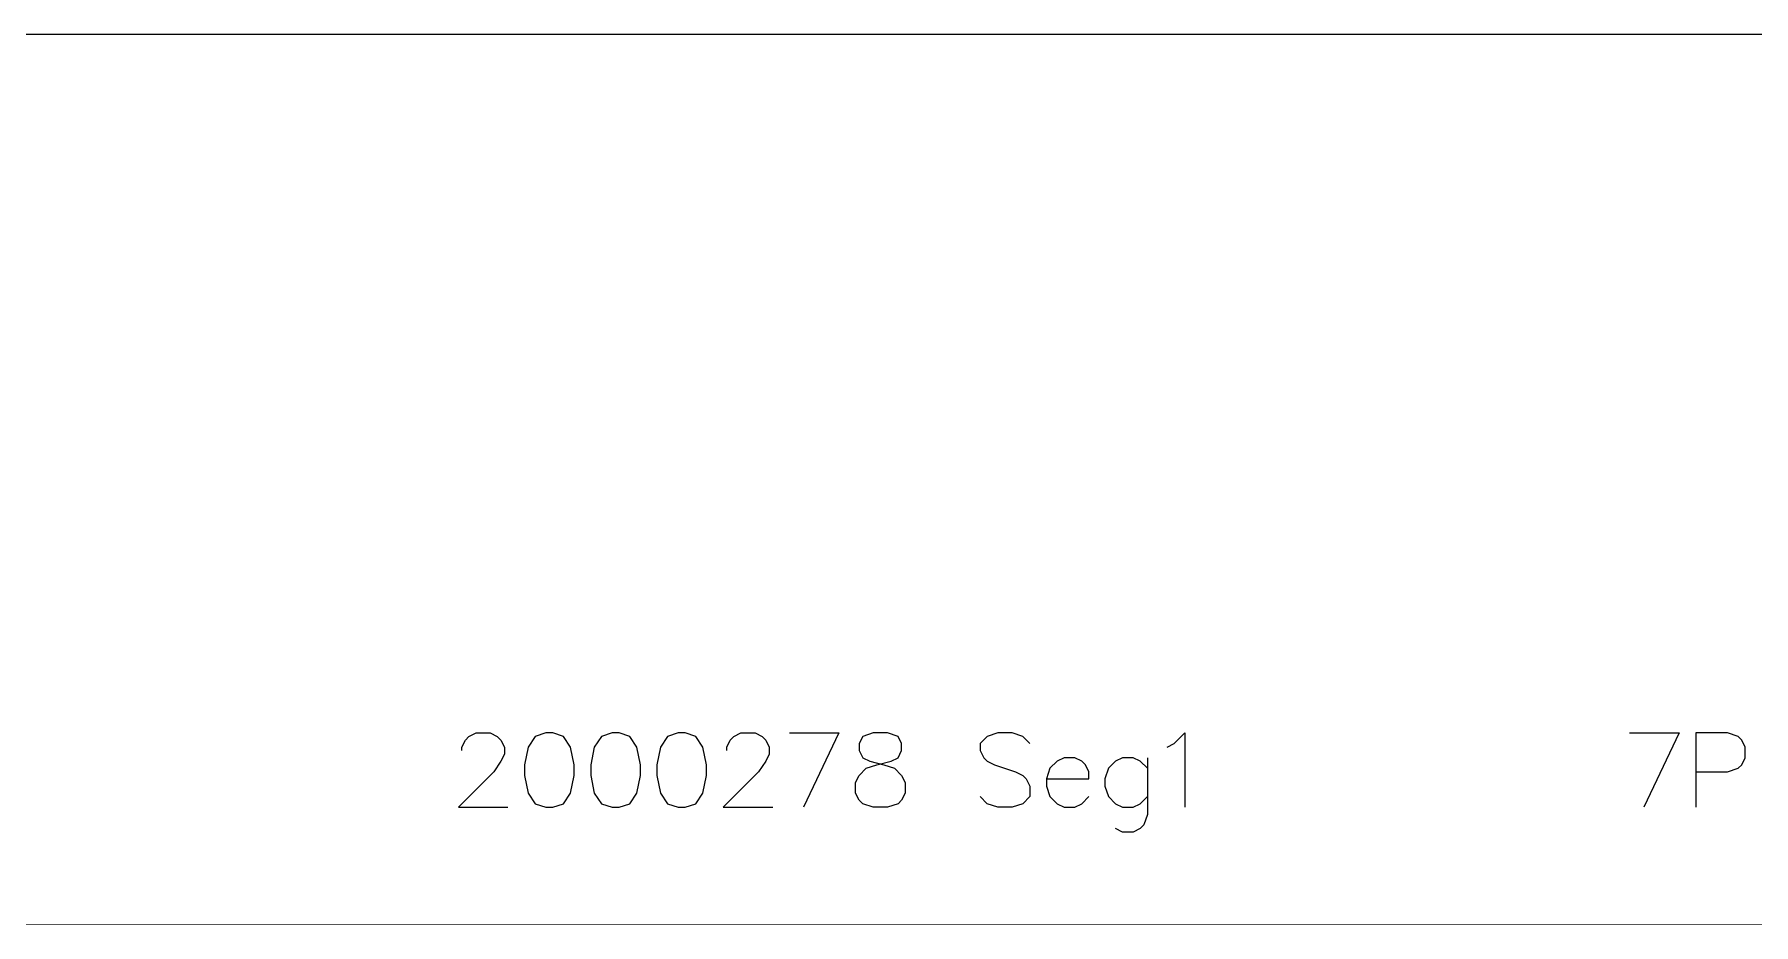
# Model space of a CAD drawing. Header units: millimetres. Extents: x 0 to 400, y 0 to 514.
# Drawn here: x 110.95 to 147.65, y 0 to 19 of the extents above; entities that cross this region are included whole.
import ezdxf

# ---------------------------------------------------------------- set-up
doc = ezdxf.new("R2010")
doc.units = ezdxf.units.MM
doc.layers.add('Mechanical10', color=56, linetype='Continuous')
doc.layers.add('TopLayer', color=1, linetype='Continuous')

msp = doc.modelspace()

# ---------------------------------------------------------------- linework, layer by layer
at = {"layer": 'Mechanical10', "const_width": 0.01}
msp.add_lwpolyline([(0, 0), (400, 0)], dxfattribs=at)
at = {"layer": 'TopLayer'}
for p, q in [((394, 19), (6, 19)), ((120.227, 4.012), (120.378, 4.088)), ((120.378, 4.088), (120.68, 4.088)), ((120.68, 4.088), (120.831, 4.012)), ((121.867, 4.088), (121.64, 4.012)), ((122.018, 4.088), (121.867, 4.088)), ((122.245, 4.012), (122.018, 4.088)), ((123.28, 4.088), (123.053, 4.012)), ((123.431, 4.088), (123.28, 4.088)), ((123.658, 4.012), (123.431, 4.088)), ((124.693, 4.088), (124.467, 4.012)), ((124.845, 4.088), (124.693, 4.088)), ((125.071, 4.012), (124.845, 4.088)), ((125.88, 4.012), (126.031, 4.088)), ((126.031, 4.088), (126.333, 4.088)), ((126.333, 4.088), (126.485, 4.012)), ((127.067, 4.088), (128.125, 4.088)), ((128.125, 4.088), (127.369, 2.5)), ((128.858, 4.088), (128.631, 4.012)), ((129.16, 4.088), (128.858, 4.088)), ((129.387, 4.012), (129.16, 4.088)), ((131.518, 4.088), (131.291, 4.012)), ((131.82, 4.088), (131.518, 4.088)), ((132.047, 4.012), (131.82, 4.088)), ((135.282, 3.861), (135.509, 4.088)), ((135.509, 4.088), (135.509, 2.5)), ((145, 4.088), (146.058, 4.088)), ((146.058, 4.088), (145.302, 2.5)), ((147.093, 4.088), (146.413, 4.088)), ((146.413, 4.088), (146.413, 2.5)), ((147.32, 4.012), (147.093, 4.088)), ((120.076, 3.785), (120.151, 3.936)), ((120.076, 3.71), (120.076, 3.785)), ((120.151, 3.936), (120.227, 4.012)), ((120.831, 4.012), (120.907, 3.936)), ((120.907, 3.936), (120.982, 3.785)), ((120.982, 3.785), (120.982, 3.634)), ((121.489, 3.785), (121.413, 3.407)), ((121.64, 4.012), (121.489, 3.785)), ((122.396, 3.785), (122.245, 4.012)), ((122.471, 3.407), (122.396, 3.785)), ((122.902, 3.785), (122.827, 3.407)), ((123.053, 4.012), (122.902, 3.785)), ((123.809, 3.785), (123.658, 4.012)), ((123.885, 3.407), (123.809, 3.785)), ((124.315, 3.785), (124.24, 3.407)), ((124.467, 4.012), (124.315, 3.785)), ((125.222, 3.785), (125.071, 4.012)), ((125.298, 3.407), (125.222, 3.785)), ((125.729, 3.785), (125.804, 3.936)), ((125.729, 3.71), (125.729, 3.785)), ((125.804, 3.936), (125.88, 4.012)), ((126.485, 4.012), (126.56, 3.936)), ((126.56, 3.936), (126.636, 3.785)), ((126.636, 3.785), (126.636, 3.634)), ((128.631, 4.012), (128.555, 3.861)), ((128.555, 3.861), (128.555, 3.71)), ((128.555, 3.71), (128.631, 3.559)), ((129.462, 3.861), (129.387, 4.012)), ((129.387, 3.559), (129.462, 3.71)), ((129.462, 3.71), (129.462, 3.861)), ((131.291, 4.012), (131.14, 3.861)), ((131.14, 3.861), (131.14, 3.71)), ((131.14, 3.71), (131.216, 3.559)), ((132.198, 3.861), (132.047, 4.012)), ((135.131, 3.785), (135.282, 3.861)), ((147.396, 3.936), (147.32, 4.012)), ((147.471, 3.785), (147.396, 3.936)), ((147.471, 3.559), (147.471, 3.785)), ((120.907, 3.483), (120.756, 3.256)), ((120.982, 3.634), (120.907, 3.483)), ((121.413, 3.407), (121.413, 3.181)), ((122.471, 3.181), (122.471, 3.407)), ((122.827, 3.407), (122.827, 3.181)), ((123.885, 3.181), (123.885, 3.407)), ((124.24, 3.407), (124.24, 3.181)), ((125.298, 3.181), (125.298, 3.407)), ((126.56, 3.483), (126.409, 3.256)), ((126.636, 3.634), (126.56, 3.483)), ((128.555, 3.181), (128.707, 3.332)), ((128.631, 3.559), (128.782, 3.483)), ((128.707, 3.332), (128.933, 3.407)), ((128.782, 3.483), (129.085, 3.407)), ((128.933, 3.407), (129.236, 3.483)), ((129.085, 3.407), (129.311, 3.332)), ((129.236, 3.483), (129.387, 3.559)), ((129.311, 3.332), (129.462, 3.181)), ((131.216, 3.559), (131.291, 3.483)), ((131.291, 3.483), (131.443, 3.407)), ((131.443, 3.407), (131.896, 3.256)), ((132.629, 3.332), (132.554, 3.105)), ((132.78, 3.483), (132.629, 3.332)), ((132.931, 3.559), (132.78, 3.483)), ((133.158, 3.559), (132.931, 3.559)), ((133.309, 3.483), (133.158, 3.559)), ((133.385, 3.407), (133.309, 3.483)), ((133.461, 3.256), (133.385, 3.407)), ((133.876, 3.332), (133.801, 3.105)), ((134.027, 3.483), (133.876, 3.332)), ((134.179, 3.559), (134.027, 3.483)), ((134.405, 3.559), (134.179, 3.559)), ((134.556, 3.483), (134.405, 3.559)), ((134.708, 3.332), (134.556, 3.483)), ((134.708, 3.559), (134.708, 2.349)), ((147.093, 3.256), (147.32, 3.332)), ((147.32, 3.332), (147.396, 3.407)), ((147.396, 3.407), (147.471, 3.559)), ((120.756, 3.256), (120, 2.5)), ((121.413, 3.181), (121.489, 2.803)), ((122.396, 2.803), (122.471, 3.181)), ((122.827, 3.181), (122.902, 2.803)), ((123.809, 2.803), (123.885, 3.181)), ((124.24, 3.181), (124.315, 2.803)), ((125.222, 2.803), (125.298, 3.181)), ((126.409, 3.256), (125.653, 2.5)), ((128.48, 3.03), (128.555, 3.181)), ((128.48, 2.803), (128.48, 3.03)), ((129.462, 3.181), (129.538, 3.03)), ((129.538, 3.03), (129.538, 2.803)), ((131.896, 3.256), (132.047, 3.181)), ((132.047, 3.181), (132.123, 3.105)), ((132.123, 3.105), (132.198, 2.954)), ((132.198, 2.954), (132.198, 2.727)), ((132.554, 3.105), (133.461, 3.105)), ((132.554, 3.105), (132.554, 2.954)), ((132.554, 2.954), (132.629, 2.727)), ((133.461, 3.105), (133.461, 3.256)), ((133.801, 3.105), (133.801, 2.954)), ((133.801, 2.954), (133.876, 2.727)), ((146.413, 3.256), (147.093, 3.256)), ((121.489, 2.803), (121.64, 2.576)), ((121.64, 2.576), (121.867, 2.5)), ((122.018, 2.5), (122.245, 2.576)), ((122.245, 2.576), (122.396, 2.803)), ((122.902, 2.803), (123.053, 2.576)), ((123.053, 2.576), (123.28, 2.5)), ((123.431, 2.5), (123.658, 2.576)), ((123.658, 2.576), (123.809, 2.803)), ((124.315, 2.803), (124.467, 2.576)), ((124.467, 2.576), (124.693, 2.5)), ((124.845, 2.5), (125.071, 2.576)), ((125.071, 2.576), (125.222, 2.803)), ((128.555, 2.652), (128.48, 2.803)), ((128.631, 2.576), (128.555, 2.652)), ((128.858, 2.5), (128.631, 2.576)), ((129.387, 2.576), (129.16, 2.5)), ((129.462, 2.652), (129.387, 2.576)), ((129.538, 2.803), (129.462, 2.652)), ((131.291, 2.576), (131.14, 2.727)), ((131.518, 2.5), (131.291, 2.576)), ((132.047, 2.576), (131.82, 2.5)), ((132.198, 2.727), (132.047, 2.576)), ((132.629, 2.727), (132.78, 2.576)), ((132.78, 2.576), (132.931, 2.5)), ((133.158, 2.5), (133.309, 2.576)), ((133.309, 2.576), (133.461, 2.727)), ((133.876, 2.727), (134.027, 2.576)), ((134.027, 2.576), (134.179, 2.5)), ((134.405, 2.5), (134.556, 2.576)), ((134.556, 2.576), (134.708, 2.727)), ((120, 2.5), (121.058, 2.5)), ((121.867, 2.5), (122.018, 2.5)), ((123.28, 2.5), (123.431, 2.5)), ((124.693, 2.5), (124.845, 2.5)), ((125.653, 2.5), (126.711, 2.5)), ((129.16, 2.5), (128.858, 2.5)), ((131.82, 2.5), (131.518, 2.5)), ((132.931, 2.5), (133.158, 2.5)), ((134.179, 2.5), (134.405, 2.5)), ((134.708, 2.349), (134.632, 2.123)), ((134.179, 1.971), (134.027, 2.047)), ((134.405, 1.971), (134.179, 1.971)), ((134.556, 2.047), (134.405, 1.971)), ((134.632, 2.123), (134.556, 2.047))]:
    msp.add_line(p, q, dxfattribs=at)

doc.saveas('drawing.dxf')
